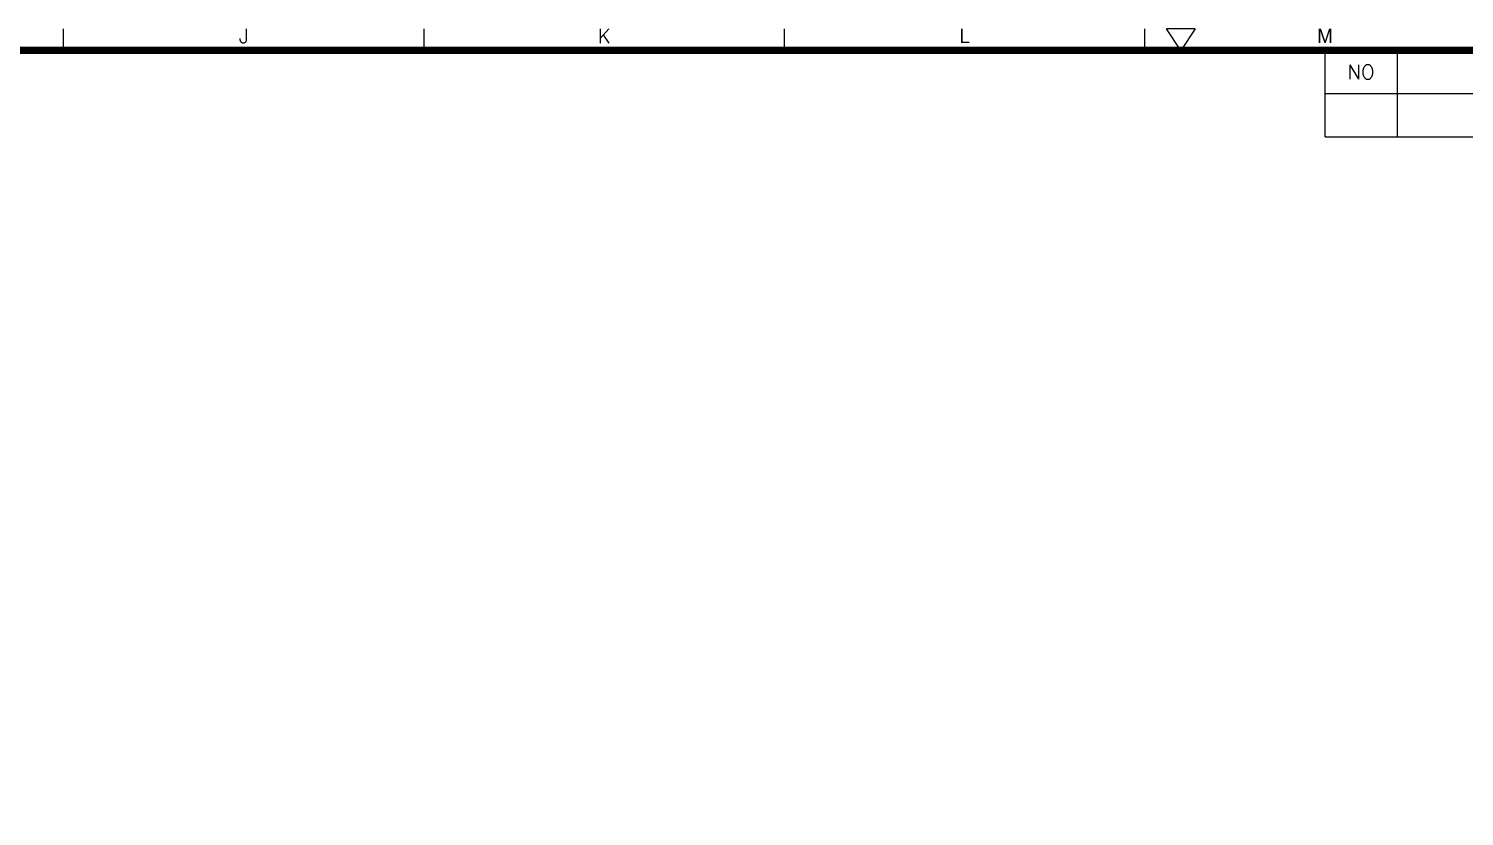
# Model space of a CAD drawing. Extents: x -425 to 6552, y -3049 to 3105.
# Drawn here: x 4461 to 4660.1, y -2117 to -2007.6 of the extents above; entities that cross this region are included whole.
import ezdxf
from ezdxf.enums import TextEntityAlignment as Align

# ---------------------------------------------------------------- set-up
doc = ezdxf.new("R2010")
doc.units = 0
doc.layers.get('0').update_dxf_attribs({"linetype": 'CONTINUOUS'})
doc.styles.add('SIM', font='simplex')
doc.styles.get("Standard").update_dxf_attribs({"font": 'gulim.ttc', "width": 0.8, "height": 2})

msp = doc.modelspace()

# ---------------------------------------------------------------- linework, layer by layer
for p, q in [((4465.82, -2010.65), (4465.82, -2007.65)), ((4515.82, -2010.65), (4515.82, -2007.65)), ((4565.82, -2010.65), (4565.82, -2007.65)), ((4615.82, -2010.65), (4615.82, -2007.65)), ((4620.82, -2010.65), (4618.82, -2007.65)), ((4622.82, -2007.65), (4618.82, -2007.65)), ((4622.82, -2007.65), (4620.82, -2010.65)), ((4640.82, -2022.65), (4640.82, -2010.65)), ((4650.82, -2010.65), (4650.82, -2022.65)), ((4640.82, -2016.65), (4815.82, -2016.65)), ((4640.82, -2022.65), (4815.82, -2022.65))]:
    msp.add_line(p, q)
at = {"const_width": 1}
msp.add_lwpolyline([(4815.82, -2010.65), (4015.82, -2010.65), (4015.82, -2560.65), (4815.82, -2560.65)], close=True, dxfattribs=at)

# ---------------------------------------------------------------- texts
at = {"style": 'SIM'}
for s, p in [('J', (4490.82, -2009.65)), ('K', (4540.82, -2009.65))]:
    msp.add_text(s, height=2, dxfattribs=at).set_placement(p, align=Align.CENTER)
for s, p in [('L', (4590.82, -2008.65)), ('M', (4640.82, -2008.65)), ('M', (4640.82, -2008.65))]:
    msp.add_text(s, height=2).set_placement(p, align=Align.MIDDLE)
msp.add_text('NO', height=2, dxfattribs=at).set_placement((4645.82, -2013.67), align=Align.MIDDLE)

doc.saveas('drawing.dxf')
